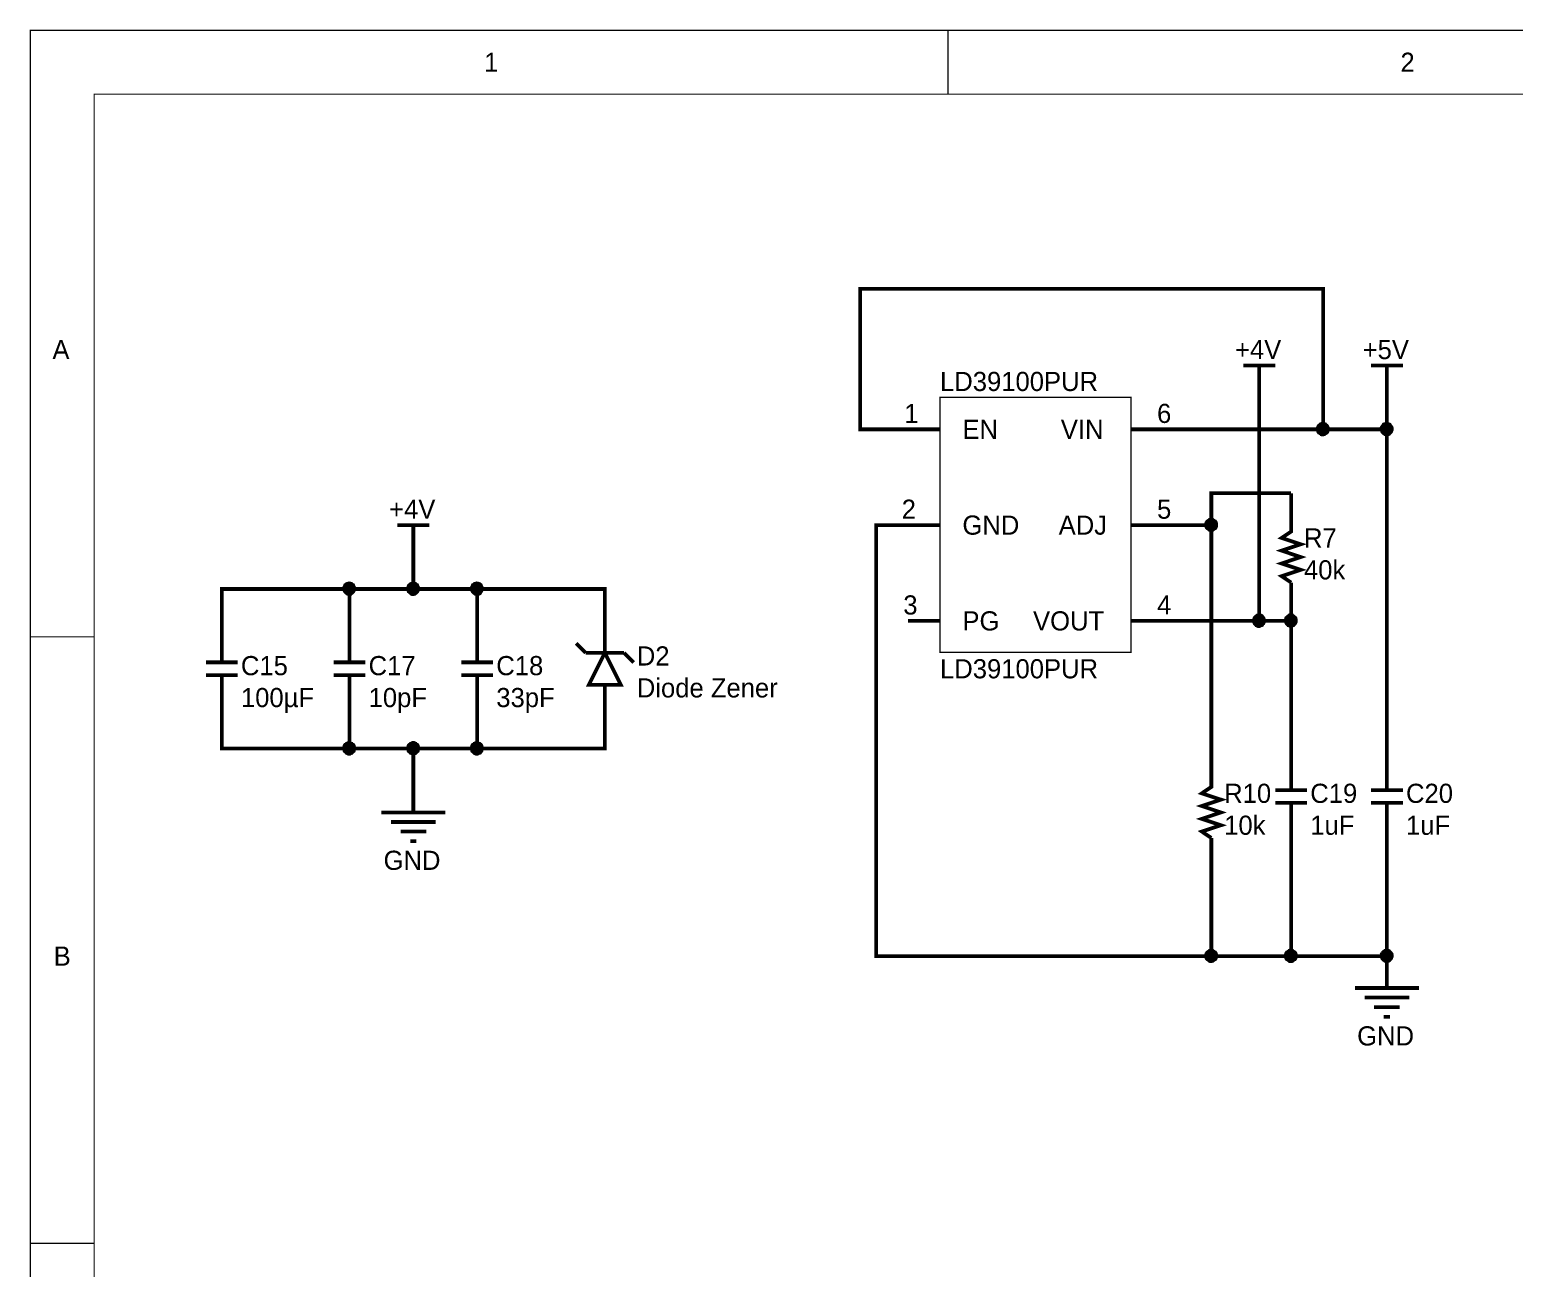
# Model space of a CAD drawing. Extents: x 0 to 292, y 0 to 193.
# Drawn here: x 0 to 118.1, y 94.5 to 193.1 of the extents above; entities that cross this region are included whole.
import ezdxf

# ---------------------------------------------------------------- set-up
doc = ezdxf.new("R2010")
doc.units = 0
doc.layers.add('SHEET', color=255, linetype='CONTINUOUS')

msp = doc.modelspace()

# ---------------------------------------------------------------- linework, layer by layer
at = {"layer": 'SHEET'}
for points, const_width in [([(0, 193.04), (292.06, 193.04), (292.06, 0.04), (0, 0.04), (0, 193.04)], 0.0991), ([(73.02, 187.96), (73.02, 193.04)], 0.0991), ([(5.08, 187.96), (286.98, 187.96), (286.98, 5.12), (5.08, 5.12), (5.08, 187.96)], 0.0991), ([(69.85, 161.29), (66.04, 161.29), (66.04, 172.47), (102.87, 172.47), (102.87, 161.29)], 0.3), ([(96.52, 166.37), (99.06, 166.37)], 0.3), ([(97.79, 163.83), (97.79, 166.37)], 0.3), ([(106.68, 166.37), (109.22, 166.37)], 0.3), ([(107.95, 163.83), (107.95, 166.37)], 0.3), ([(72.39, 163.83), (87.59, 163.83), (87.59, 143.55), (72.39, 143.55), (72.39, 163.83)], 0.0991), ([(97.79, 146.05), (97.79, 163.83)], 0.3), ([(107.95, 161.29), (107.95, 163.83)], 0.3), ([(72.39, 161.29), (69.85, 161.29)], 0.3), ([(87.63, 161.29), (90.17, 161.29)], 0.3), ([(90.17, 161.29), (102.87, 161.29), (107.95, 161.29), (107.95, 135.89)], 0.3), ([(93.98, 153.67), (93.98, 156.21), (100.33, 156.21)], 0.3), ([(100.33, 153.67), (100.33, 156.21)], 0.3), ([(29.21, 153.67), (31.75, 153.67)], 0.3), ([(30.48, 151.13), (30.48, 153.67)], 0.3), ([(69.85, 153.67), (67.31, 153.67), (67.31, 119.38), (93.98, 119.38), (100.33, 119.38), (107.95, 119.38), (107.95, 128.27)], 0.3), ([(72.39, 153.67), (69.85, 153.67)], 0.3), ([(87.63, 153.67), (90.17, 153.67)], 0.3), ([(90.17, 153.67), (93.98, 153.67), (93.98, 135.89)], 0.3), ([(100.33, 153.67), (100.33, 153.16), (99.57, 152.65), (101.09, 152.15), (99.57, 151.64), (101.09, 151.13), (99.57, 150.62), (101.09, 150.11), (99.57, 149.61), (100.33, 149.1)], 0.3), ([(30.48, 148.59), (30.48, 151.13)], 0.3), ([(100.33, 148.59), (100.33, 149.1)], 0.3), ([(15.24, 146.05), (15.24, 148.59), (25.4, 148.59), (30.48, 148.59), (35.56, 148.59), (45.72, 148.59), (45.72, 146.05)], 0.3), ([(25.4, 146.05), (25.4, 148.59)], 0.3), ([(35.56, 148.59), (35.56, 146.05)], 0.3), ([(100.33, 148.59), (100.33, 146.05)], 0.3), ([(15.24, 143.51), (15.24, 146.05)], 0.3), ([(25.4, 143.51), (25.4, 146.05)], 0.3), ([(35.56, 143.51), (35.56, 146.05)], 0.3), ([(45.72, 143.51), (45.72, 146.05)], 0.3), ([(72.39, 146.05), (69.85, 146.05)], 0.3), ([(87.63, 146.05), (90.17, 146.05)], 0.3), ([(90.17, 146.05), (97.79, 146.05), (100.33, 146.05), (100.33, 135.89)], 0.3), ([(5.08, 144.78), (0, 144.78)], 0.0991), ([(44.2, 143.51), (43.43, 144.27)], 0.3), ([(15.24, 143.51), (15.24, 142.75)], 0.3), ([(25.4, 143.51), (25.4, 142.75)], 0.3), ([(35.56, 143.51), (35.56, 142.75)], 0.3), ([(44.2, 143.51), (47.24, 143.51)], 0.3), ([(46.99, 140.97), (45.72, 143.51), (44.45, 140.97), (46.99, 140.97)], 0.3), ([(47.24, 143.51), (48.01, 142.75)], 0.3), ([(13.97, 142.75), (16.51, 142.75)], 0.3), ([(15.24, 141.73), (13.97, 141.73)], 0.3), ([(15.24, 140.97), (15.24, 141.73)], 0.3), ([(15.24, 141.73), (16.51, 141.73)], 0.3), ([(24.13, 142.75), (26.67, 142.75)], 0.3), ([(25.4, 141.73), (24.13, 141.73)], 0.3), ([(25.4, 140.97), (25.4, 141.73)], 0.3), ([(25.4, 141.73), (26.67, 141.73)], 0.3), ([(34.29, 142.75), (36.83, 142.75)], 0.3), ([(35.56, 141.73), (34.29, 141.73)], 0.3), ([(35.56, 140.97), (35.56, 141.73)], 0.3), ([(35.56, 141.73), (36.83, 141.73)], 0.3), ([(15.24, 140.97), (15.24, 138.43)], 0.3), ([(25.4, 140.97), (25.4, 138.43)], 0.3), ([(35.56, 140.97), (35.56, 138.43)], 0.3), ([(45.72, 140.97), (45.72, 138.43)], 0.3), ([(45.72, 138.43), (45.72, 135.89), (35.56, 135.89), (30.48, 135.89), (25.4, 135.89), (15.24, 135.89), (15.24, 138.43)], 0.3), ([(25.4, 138.43), (25.4, 135.89)], 0.3), ([(35.56, 138.43), (35.56, 135.89)], 0.3), ([(30.48, 135.89), (30.48, 133.35)], 0.3), ([(93.98, 133.35), (93.98, 135.89)], 0.3), ([(100.33, 133.35), (100.33, 135.89)], 0.3), ([(107.95, 133.35), (107.95, 135.89)], 0.3), ([(30.48, 133.35), (30.48, 130.81)], 0.3), ([(93.98, 133.35), (93.98, 132.84), (93.22, 132.33), (94.74, 131.83), (93.22, 131.32), (94.74, 130.81), (93.22, 130.3), (94.74, 129.79), (93.22, 129.29), (93.98, 128.78)], 0.3), ([(100.33, 133.35), (100.33, 132.59)], 0.3), ([(107.95, 133.35), (107.95, 132.59)], 0.3), ([(100.33, 132.59), (99.06, 132.59)], 0.3), ([(100.33, 132.59), (101.6, 132.59)], 0.3), ([(106.68, 132.59), (109.22, 132.59)], 0.3), ([(101.6, 131.57), (99.06, 131.57)], 0.3), ([(100.33, 130.81), (100.33, 131.57)], 0.3), ([(107.95, 131.57), (106.68, 131.57)], 0.3), ([(107.95, 130.81), (107.95, 131.57)], 0.3), ([(107.95, 131.57), (109.22, 131.57)], 0.3), ([(27.94, 130.81), (33.02, 130.81)], 0.3), ([(28.7, 130.05), (32.26, 130.05)], 0.3), ([(100.33, 130.81), (100.33, 128.27)], 0.3), ([(107.95, 130.81), (107.95, 128.27)], 0.3), ([(29.46, 129.29), (31.5, 129.29)], 0.3), ([(93.98, 128.27), (93.98, 128.78)], 0.3), ([(30.23, 128.52), (30.73, 128.52)], 0.3), ([(93.98, 128.27), (93.98, 125.73)], 0.3), ([(100.33, 128.27), (100.33, 119.38)], 0.3), ([(93.98, 125.73), (93.98, 119.38)], 0.3), ([(107.95, 119.38), (107.95, 116.84)], 0.3), ([(105.41, 116.84), (110.49, 116.84)], 0.3), ([(106.17, 116.08), (109.73, 116.08)], 0.3), ([(106.93, 115.32), (108.97, 115.32)], 0.3), ([(107.7, 114.55), (108.2, 114.55)], 0.3), ([(5.08, 96.52), (0, 96.52)], 0.0991)]:
    msp.add_lwpolyline(points, dxfattribs=dict(at, const_width=const_width))
at = {"layer": 'SHEET', "const_width": 0.508}
for points in [[(102.62, 161.29, 1), (103.12, 161.29, 1)], [(107.7, 161.29, 1), (108.2, 161.29, 1)], [(93.73, 153.67, 1), (94.23, 153.67, 1)], [(25.15, 148.59, 1), (25.65, 148.59, 1)], [(30.23, 148.59, 1), (30.73, 148.59, 1)], [(35.31, 148.59, 1), (35.81, 148.59, 1)], [(97.54, 146.05, 1), (98.04, 146.05, 1)], [(100.08, 146.05, 1), (100.58, 146.05, 1)], [(25.15, 135.89, 1), (25.65, 135.89, 1)], [(30.23, 135.89, 1), (30.73, 135.89, 1)], [(35.31, 135.89, 1), (35.81, 135.89, 1)], [(93.73, 119.38, 1), (94.23, 119.38, 1)], [(100.08, 119.38, 1), (100.58, 119.38, 1)], [(107.7, 119.38, 1), (108.2, 119.38, 1)]]:
    msp.add_lwpolyline(points, format="xyb", close=True, dxfattribs=at)
at = {"layer": 'SHEET'}
for points in [[(103.34, 161.31), (103.33, 161.41), (103.3, 161.5), (103.25, 161.58), (103.19, 161.65), (103.12, 161.72), (103.04, 161.76), (102.94, 161.79), (102.85, 161.8), (102.75, 161.79), (102.66, 161.76), (102.58, 161.72), (102.5, 161.65), (102.44, 161.58), (102.4, 161.5), (102.37, 161.41), (102.36, 161.31), (102.37, 161.22), (102.4, 161.13), (102.44, 161.04), (102.5, 160.97), (102.58, 160.91), (102.66, 160.86), (102.75, 160.83), (102.85, 160.83), (102.94, 160.83), (103.04, 160.86), (103.12, 160.91), (103.19, 160.97), (103.25, 161.04), (103.3, 161.13), (103.33, 161.22)], [(103.34, 161.31), (103.33, 161.41), (103.3, 161.5), (103.25, 161.58), (103.19, 161.65), (103.12, 161.72), (103.04, 161.76), (102.94, 161.79), (102.85, 161.8), (102.75, 161.79), (102.66, 161.76), (102.58, 161.72), (102.5, 161.65), (102.44, 161.58), (102.4, 161.5), (102.37, 161.41), (102.36, 161.31), (102.37, 161.22), (102.4, 161.13), (102.44, 161.04), (102.5, 160.97), (102.58, 160.91), (102.66, 160.86), (102.75, 160.83), (102.85, 160.83), (102.94, 160.83), (103.04, 160.86), (103.12, 160.91), (103.19, 160.97), (103.25, 161.04), (103.3, 161.13), (103.33, 161.22)], [(103.34, 161.31), (103.33, 161.41), (103.3, 161.5), (103.25, 161.58), (103.19, 161.65), (103.12, 161.72), (103.04, 161.76), (102.94, 161.79), (102.85, 161.8), (102.75, 161.79), (102.66, 161.76), (102.58, 161.72), (102.5, 161.65), (102.44, 161.58), (102.4, 161.5), (102.37, 161.41), (102.36, 161.31), (102.37, 161.22), (102.4, 161.13), (102.44, 161.04), (102.5, 160.97), (102.58, 160.91), (102.66, 160.86), (102.75, 160.83), (102.85, 160.83), (102.94, 160.83), (103.04, 160.86), (103.12, 160.91), (103.19, 160.97), (103.25, 161.04), (103.3, 161.13), (103.33, 161.22)], [(103.34, 161.31), (103.33, 161.41), (103.3, 161.5), (103.25, 161.58), (103.19, 161.65), (103.12, 161.72), (103.04, 161.76), (102.94, 161.79), (102.85, 161.8), (102.75, 161.79), (102.66, 161.76), (102.58, 161.72), (102.5, 161.65), (102.44, 161.58), (102.4, 161.5), (102.37, 161.41), (102.36, 161.31), (102.37, 161.22), (102.4, 161.13), (102.44, 161.04), (102.5, 160.97), (102.58, 160.91), (102.66, 160.86), (102.75, 160.83), (102.85, 160.83), (102.94, 160.83), (103.04, 160.86), (103.12, 160.91), (103.19, 160.97), (103.25, 161.04), (103.3, 161.13), (103.33, 161.22)], [(107.93, 161.8), (107.83, 161.79), (107.74, 161.76), (107.66, 161.72), (107.59, 161.65), (107.53, 161.58), (107.48, 161.5), (107.45, 161.41), (107.44, 161.31), (107.45, 161.22), (107.48, 161.13), (107.53, 161.04), (107.59, 160.97), (107.66, 160.91), (107.74, 160.86), (107.83, 160.83), (107.93, 160.83), (108.02, 160.83), (108.11, 160.86), (108.2, 160.91), (108.27, 160.97), (108.33, 161.04), (108.38, 161.13), (108.41, 161.22), (108.41, 161.31), (108.41, 161.41), (108.38, 161.5), (108.33, 161.58), (108.27, 161.65), (108.2, 161.72), (108.11, 161.76), (108.02, 161.79)], [(107.93, 161.8), (107.83, 161.79), (107.74, 161.76), (107.66, 161.72), (107.59, 161.65), (107.53, 161.58), (107.48, 161.5), (107.45, 161.41), (107.44, 161.31), (107.45, 161.22), (107.48, 161.13), (107.53, 161.04), (107.59, 160.97), (107.66, 160.91), (107.74, 160.86), (107.83, 160.83), (107.93, 160.83), (108.02, 160.83), (108.11, 160.86), (108.2, 160.91), (108.27, 160.97), (108.33, 161.04), (108.38, 161.13), (108.41, 161.22), (108.41, 161.31), (108.41, 161.41), (108.38, 161.5), (108.33, 161.58), (108.27, 161.65), (108.2, 161.72), (108.11, 161.76), (108.02, 161.79)], [(107.93, 161.8), (107.83, 161.79), (107.74, 161.76), (107.66, 161.72), (107.59, 161.65), (107.53, 161.58), (107.48, 161.5), (107.45, 161.41), (107.44, 161.31), (107.45, 161.22), (107.48, 161.13), (107.53, 161.04), (107.59, 160.97), (107.66, 160.91), (107.74, 160.86), (107.83, 160.83), (107.93, 160.83), (108.02, 160.83), (108.11, 160.86), (108.2, 160.91), (108.27, 160.97), (108.33, 161.04), (108.38, 161.13), (108.41, 161.22), (108.41, 161.31), (108.41, 161.41), (108.38, 161.5), (108.33, 161.58), (108.27, 161.65), (108.2, 161.72), (108.11, 161.76), (108.02, 161.79)], [(107.93, 161.8), (107.83, 161.79), (107.74, 161.76), (107.66, 161.72), (107.59, 161.65), (107.53, 161.58), (107.48, 161.5), (107.45, 161.41), (107.44, 161.31), (107.45, 161.22), (107.48, 161.13), (107.53, 161.04), (107.59, 160.97), (107.66, 160.91), (107.74, 160.86), (107.83, 160.83), (107.93, 160.83), (108.02, 160.83), (108.11, 160.86), (108.2, 160.91), (108.27, 160.97), (108.33, 161.04), (108.38, 161.13), (108.41, 161.22), (108.41, 161.31), (108.41, 161.41), (108.38, 161.5), (108.33, 161.58), (108.27, 161.65), (108.2, 161.72), (108.11, 161.76), (108.02, 161.79)], [(93.96, 154.18), (93.86, 154.17), (93.77, 154.14), (93.69, 154.1), (93.61, 154.04), (93.55, 153.96), (93.51, 153.88), (93.48, 153.79), (93.47, 153.69), (93.48, 153.6), (93.51, 153.5), (93.55, 153.42), (93.61, 153.35), (93.69, 153.29), (93.77, 153.24), (93.86, 153.21), (93.96, 153.2), (94.05, 153.21), (94.14, 153.24), (94.23, 153.29), (94.3, 153.35), (94.36, 153.42), (94.41, 153.5), (94.44, 153.6), (94.45, 153.69), (94.44, 153.79), (94.41, 153.88), (94.36, 153.96), (94.3, 154.04), (94.23, 154.1), (94.14, 154.14), (94.05, 154.17)], [(93.96, 154.18), (93.86, 154.17), (93.77, 154.14), (93.69, 154.1), (93.61, 154.04), (93.55, 153.96), (93.51, 153.88), (93.48, 153.79), (93.47, 153.69), (93.48, 153.6), (93.51, 153.5), (93.55, 153.42), (93.61, 153.35), (93.69, 153.29), (93.77, 153.24), (93.86, 153.21), (93.96, 153.2), (94.05, 153.21), (94.14, 153.24), (94.23, 153.29), (94.3, 153.35), (94.36, 153.42), (94.41, 153.5), (94.44, 153.6), (94.45, 153.69), (94.44, 153.79), (94.41, 153.88), (94.36, 153.96), (94.3, 154.04), (94.23, 154.1), (94.14, 154.14), (94.05, 154.17)], [(93.96, 154.18), (93.86, 154.17), (93.77, 154.14), (93.69, 154.1), (93.61, 154.04), (93.55, 153.96), (93.51, 153.88), (93.48, 153.79), (93.47, 153.69), (93.48, 153.6), (93.51, 153.5), (93.55, 153.42), (93.61, 153.35), (93.69, 153.29), (93.77, 153.24), (93.86, 153.21), (93.96, 153.2), (94.05, 153.21), (94.14, 153.24), (94.23, 153.29), (94.3, 153.35), (94.36, 153.42), (94.41, 153.5), (94.44, 153.6), (94.45, 153.69), (94.44, 153.79), (94.41, 153.88), (94.36, 153.96), (94.3, 154.04), (94.23, 154.1), (94.14, 154.14), (94.05, 154.17)], [(93.96, 154.18), (93.86, 154.17), (93.77, 154.14), (93.69, 154.1), (93.61, 154.04), (93.55, 153.96), (93.51, 153.88), (93.48, 153.79), (93.47, 153.69), (93.48, 153.6), (93.51, 153.5), (93.55, 153.42), (93.61, 153.35), (93.69, 153.29), (93.77, 153.24), (93.86, 153.21), (93.96, 153.2), (94.05, 153.21), (94.14, 153.24), (94.23, 153.29), (94.3, 153.35), (94.36, 153.42), (94.41, 153.5), (94.44, 153.6), (94.45, 153.69), (94.44, 153.79), (94.41, 153.88), (94.36, 153.96), (94.3, 154.04), (94.23, 154.1), (94.14, 154.14), (94.05, 154.17)], [(25.38, 149.1), (25.28, 149.09), (25.19, 149.06), (25.11, 149.02), (25.03, 148.96), (24.97, 148.88), (24.93, 148.8), (24.9, 148.71), (24.89, 148.61), (24.9, 148.52), (24.93, 148.43), (24.97, 148.34), (25.03, 148.27), (25.11, 148.21), (25.19, 148.16), (25.28, 148.13), (25.38, 148.12), (25.47, 148.13), (25.57, 148.16), (25.65, 148.21), (25.72, 148.27), (25.78, 148.34), (25.83, 148.43), (25.86, 148.52), (25.87, 148.61), (25.86, 148.71), (25.83, 148.8), (25.78, 148.88), (25.72, 148.96), (25.65, 149.02), (25.57, 149.06), (25.47, 149.09)], [(25.38, 149.1), (25.28, 149.09), (25.19, 149.06), (25.11, 149.02), (25.03, 148.96), (24.97, 148.88), (24.93, 148.8), (24.9, 148.71), (24.89, 148.61), (24.9, 148.52), (24.93, 148.43), (24.97, 148.34), (25.03, 148.27), (25.11, 148.21), (25.19, 148.16), (25.28, 148.13), (25.38, 148.12), (25.47, 148.13), (25.57, 148.16), (25.65, 148.21), (25.72, 148.27), (25.78, 148.34), (25.83, 148.43), (25.86, 148.52), (25.87, 148.61), (25.86, 148.71), (25.83, 148.8), (25.78, 148.88), (25.72, 148.96), (25.65, 149.02), (25.57, 149.06), (25.47, 149.09)], [(25.38, 149.1), (25.28, 149.09), (25.19, 149.06), (25.11, 149.02), (25.03, 148.96), (24.97, 148.88), (24.93, 148.8), (24.9, 148.71), (24.89, 148.61), (24.9, 148.52), (24.93, 148.43), (24.97, 148.34), (25.03, 148.27), (25.11, 148.21), (25.19, 148.16), (25.28, 148.13), (25.38, 148.12), (25.47, 148.13), (25.57, 148.16), (25.65, 148.21), (25.72, 148.27), (25.78, 148.34), (25.83, 148.43), (25.86, 148.52), (25.87, 148.61), (25.86, 148.71), (25.83, 148.8), (25.78, 148.88), (25.72, 148.96), (25.65, 149.02), (25.57, 149.06), (25.47, 149.09)], [(25.38, 149.1), (25.28, 149.09), (25.19, 149.06), (25.11, 149.02), (25.03, 148.96), (24.97, 148.88), (24.93, 148.8), (24.9, 148.71), (24.89, 148.61), (24.9, 148.52), (24.93, 148.43), (24.97, 148.34), (25.03, 148.27), (25.11, 148.21), (25.19, 148.16), (25.28, 148.13), (25.38, 148.12), (25.47, 148.13), (25.57, 148.16), (25.65, 148.21), (25.72, 148.27), (25.78, 148.34), (25.83, 148.43), (25.86, 148.52), (25.87, 148.61), (25.86, 148.71), (25.83, 148.8), (25.78, 148.88), (25.72, 148.96), (25.65, 149.02), (25.57, 149.06), (25.47, 149.09)], [(30.46, 149.1), (30.36, 149.09), (30.27, 149.06), (30.19, 149.02), (30.12, 148.96), (30.05, 148.88), (30.01, 148.8), (29.98, 148.71), (29.97, 148.61), (29.98, 148.52), (30.01, 148.43), (30.05, 148.34), (30.12, 148.27), (30.19, 148.21), (30.27, 148.16), (30.36, 148.13), (30.46, 148.12), (30.55, 148.13), (30.65, 148.16), (30.73, 148.21), (30.8, 148.27), (30.86, 148.34), (30.91, 148.43), (30.94, 148.52), (30.95, 148.61), (30.94, 148.71), (30.91, 148.8), (30.86, 148.88), (30.8, 148.96), (30.73, 149.02), (30.65, 149.06), (30.55, 149.09)], [(30.46, 149.1), (30.36, 149.09), (30.27, 149.06), (30.19, 149.02), (30.12, 148.96), (30.05, 148.88), (30.01, 148.8), (29.98, 148.71), (29.97, 148.61), (29.98, 148.52), (30.01, 148.43), (30.05, 148.34), (30.12, 148.27), (30.19, 148.21), (30.27, 148.16), (30.36, 148.13), (30.46, 148.12), (30.55, 148.13), (30.65, 148.16), (30.73, 148.21), (30.8, 148.27), (30.86, 148.34), (30.91, 148.43), (30.94, 148.52), (30.95, 148.61), (30.94, 148.71), (30.91, 148.8), (30.86, 148.88), (30.8, 148.96), (30.73, 149.02), (30.65, 149.06), (30.55, 149.09)], [(30.46, 149.1), (30.36, 149.09), (30.27, 149.06), (30.19, 149.02), (30.12, 148.96), (30.05, 148.88), (30.01, 148.8), (29.98, 148.71), (29.97, 148.61), (29.98, 148.52), (30.01, 148.43), (30.05, 148.34), (30.12, 148.27), (30.19, 148.21), (30.27, 148.16), (30.36, 148.13), (30.46, 148.12), (30.55, 148.13), (30.65, 148.16), (30.73, 148.21), (30.8, 148.27), (30.86, 148.34), (30.91, 148.43), (30.94, 148.52), (30.95, 148.61), (30.94, 148.71), (30.91, 148.8), (30.86, 148.88), (30.8, 148.96), (30.73, 149.02), (30.65, 149.06), (30.55, 149.09)], [(30.46, 149.1), (30.36, 149.09), (30.27, 149.06), (30.19, 149.02), (30.12, 148.96), (30.05, 148.88), (30.01, 148.8), (29.98, 148.71), (29.97, 148.61), (29.98, 148.52), (30.01, 148.43), (30.05, 148.34), (30.12, 148.27), (30.19, 148.21), (30.27, 148.16), (30.36, 148.13), (30.46, 148.12), (30.55, 148.13), (30.65, 148.16), (30.73, 148.21), (30.8, 148.27), (30.86, 148.34), (30.91, 148.43), (30.94, 148.52), (30.95, 148.61), (30.94, 148.71), (30.91, 148.8), (30.86, 148.88), (30.8, 148.96), (30.73, 149.02), (30.65, 149.06), (30.55, 149.09)], [(35.54, 149.1), (35.44, 149.09), (35.35, 149.06), (35.27, 149.02), (35.19, 148.96), (35.13, 148.88), (35.09, 148.8), (35.06, 148.71), (35.05, 148.61), (35.06, 148.52), (35.09, 148.43), (35.13, 148.34), (35.19, 148.27), (35.27, 148.21), (35.35, 148.16), (35.44, 148.13), (35.54, 148.12), (35.63, 148.13), (35.72, 148.16), (35.81, 148.21), (35.88, 148.27), (35.94, 148.34), (35.99, 148.43), (36.02, 148.52), (36.03, 148.61), (36.02, 148.71), (35.99, 148.8), (35.94, 148.88), (35.88, 148.96), (35.81, 149.02), (35.72, 149.06), (35.63, 149.09)], [(35.54, 149.1), (35.44, 149.09), (35.35, 149.06), (35.27, 149.02), (35.19, 148.96), (35.13, 148.88), (35.09, 148.8), (35.06, 148.71), (35.05, 148.61), (35.06, 148.52), (35.09, 148.43), (35.13, 148.34), (35.19, 148.27), (35.27, 148.21), (35.35, 148.16), (35.44, 148.13), (35.54, 148.12), (35.63, 148.13), (35.72, 148.16), (35.81, 148.21), (35.88, 148.27), (35.94, 148.34), (35.99, 148.43), (36.02, 148.52), (36.03, 148.61), (36.02, 148.71), (35.99, 148.8), (35.94, 148.88), (35.88, 148.96), (35.81, 149.02), (35.72, 149.06), (35.63, 149.09)], [(35.54, 149.1), (35.44, 149.09), (35.35, 149.06), (35.27, 149.02), (35.19, 148.96), (35.13, 148.88), (35.09, 148.8), (35.06, 148.71), (35.05, 148.61), (35.06, 148.52), (35.09, 148.43), (35.13, 148.34), (35.19, 148.27), (35.27, 148.21), (35.35, 148.16), (35.44, 148.13), (35.54, 148.12), (35.63, 148.13), (35.72, 148.16), (35.81, 148.21), (35.88, 148.27), (35.94, 148.34), (35.99, 148.43), (36.02, 148.52), (36.03, 148.61), (36.02, 148.71), (35.99, 148.8), (35.94, 148.88), (35.88, 148.96), (35.81, 149.02), (35.72, 149.06), (35.63, 149.09)], [(35.54, 149.1), (35.44, 149.09), (35.35, 149.06), (35.27, 149.02), (35.19, 148.96), (35.13, 148.88), (35.09, 148.8), (35.06, 148.71), (35.05, 148.61), (35.06, 148.52), (35.09, 148.43), (35.13, 148.34), (35.19, 148.27), (35.27, 148.21), (35.35, 148.16), (35.44, 148.13), (35.54, 148.12), (35.63, 148.13), (35.72, 148.16), (35.81, 148.21), (35.88, 148.27), (35.94, 148.34), (35.99, 148.43), (36.02, 148.52), (36.03, 148.61), (36.02, 148.71), (35.99, 148.8), (35.94, 148.88), (35.88, 148.96), (35.81, 149.02), (35.72, 149.06), (35.63, 149.09)], [(98.26, 146.07), (98.25, 146.17), (98.22, 146.26), (98.17, 146.34), (98.11, 146.41), (98.04, 146.48), (97.95, 146.52), (97.86, 146.55), (97.77, 146.56), (97.67, 146.55), (97.58, 146.52), (97.5, 146.48), (97.42, 146.41), (97.36, 146.34), (97.32, 146.26), (97.29, 146.17), (97.28, 146.07), (97.29, 145.98), (97.32, 145.89), (97.36, 145.8), (97.42, 145.73), (97.5, 145.67), (97.58, 145.62), (97.67, 145.59), (97.77, 145.59), (97.86, 145.59), (97.95, 145.62), (98.04, 145.67), (98.11, 145.73), (98.17, 145.8), (98.22, 145.89), (98.25, 145.98)], [(98.26, 146.07), (98.25, 146.17), (98.22, 146.26), (98.17, 146.34), (98.11, 146.41), (98.04, 146.48), (97.95, 146.52), (97.86, 146.55), (97.77, 146.56), (97.67, 146.55), (97.58, 146.52), (97.5, 146.48), (97.42, 146.41), (97.36, 146.34), (97.32, 146.26), (97.29, 146.17), (97.28, 146.07), (97.29, 145.98), (97.32, 145.89), (97.36, 145.8), (97.42, 145.73), (97.5, 145.67), (97.58, 145.62), (97.67, 145.59), (97.77, 145.59), (97.86, 145.59), (97.95, 145.62), (98.04, 145.67), (98.11, 145.73), (98.17, 145.8), (98.22, 145.89), (98.25, 145.98)], [(98.26, 146.07), (98.25, 146.17), (98.22, 146.26), (98.17, 146.34), (98.11, 146.41), (98.04, 146.48), (97.95, 146.52), (97.86, 146.55), (97.77, 146.56), (97.67, 146.55), (97.58, 146.52), (97.5, 146.48), (97.42, 146.41), (97.36, 146.34), (97.32, 146.26), (97.29, 146.17), (97.28, 146.07), (97.29, 145.98), (97.32, 145.89), (97.36, 145.8), (97.42, 145.73), (97.5, 145.67), (97.58, 145.62), (97.67, 145.59), (97.77, 145.59), (97.86, 145.59), (97.95, 145.62), (98.04, 145.67), (98.11, 145.73), (98.17, 145.8), (98.22, 145.89), (98.25, 145.98)], [(98.26, 146.07), (98.25, 146.17), (98.22, 146.26), (98.17, 146.34), (98.11, 146.41), (98.04, 146.48), (97.95, 146.52), (97.86, 146.55), (97.77, 146.56), (97.67, 146.55), (97.58, 146.52), (97.5, 146.48), (97.42, 146.41), (97.36, 146.34), (97.32, 146.26), (97.29, 146.17), (97.28, 146.07), (97.29, 145.98), (97.32, 145.89), (97.36, 145.8), (97.42, 145.73), (97.5, 145.67), (97.58, 145.62), (97.67, 145.59), (97.77, 145.59), (97.86, 145.59), (97.95, 145.62), (98.04, 145.67), (98.11, 145.73), (98.17, 145.8), (98.22, 145.89), (98.25, 145.98)], [(100.31, 146.56), (100.21, 146.55), (100.12, 146.52), (100.04, 146.48), (99.97, 146.41), (99.9, 146.34), (99.86, 146.26), (99.83, 146.17), (99.82, 146.07), (99.83, 145.98), (99.86, 145.89), (99.9, 145.8), (99.97, 145.73), (100.04, 145.67), (100.12, 145.62), (100.21, 145.59), (100.31, 145.59), (100.4, 145.59), (100.49, 145.62), (100.58, 145.67), (100.65, 145.73), (100.71, 145.8), (100.76, 145.89), (100.79, 145.98), (100.79, 146.07), (100.79, 146.17), (100.76, 146.26), (100.71, 146.34), (100.65, 146.41), (100.58, 146.48), (100.49, 146.52), (100.4, 146.55)], [(100.31, 146.56), (100.21, 146.55), (100.12, 146.52), (100.04, 146.48), (99.97, 146.41), (99.9, 146.34), (99.86, 146.26), (99.83, 146.17), (99.82, 146.07), (99.83, 145.98), (99.86, 145.89), (99.9, 145.8), (99.97, 145.73), (100.04, 145.67), (100.12, 145.62), (100.21, 145.59), (100.31, 145.59), (100.4, 145.59), (100.49, 145.62), (100.58, 145.67), (100.65, 145.73), (100.71, 145.8), (100.76, 145.89), (100.79, 145.98), (100.79, 146.07), (100.79, 146.17), (100.76, 146.26), (100.71, 146.34), (100.65, 146.41), (100.58, 146.48), (100.49, 146.52), (100.4, 146.55)], [(100.31, 146.56), (100.21, 146.55), (100.12, 146.52), (100.04, 146.48), (99.97, 146.41), (99.9, 146.34), (99.86, 146.26), (99.83, 146.17), (99.82, 146.07), (99.83, 145.98), (99.86, 145.89), (99.9, 145.8), (99.97, 145.73), (100.04, 145.67), (100.12, 145.62), (100.21, 145.59), (100.31, 145.59), (100.4, 145.59), (100.49, 145.62), (100.58, 145.67), (100.65, 145.73), (100.71, 145.8), (100.76, 145.89), (100.79, 145.98), (100.79, 146.07), (100.79, 146.17), (100.76, 146.26), (100.71, 146.34), (100.65, 146.41), (100.58, 146.48), (100.49, 146.52), (100.4, 146.55)], [(100.31, 146.56), (100.21, 146.55), (100.12, 146.52), (100.04, 146.48), (99.97, 146.41), (99.9, 146.34), (99.86, 146.26), (99.83, 146.17), (99.82, 146.07), (99.83, 145.98), (99.86, 145.89), (99.9, 145.8), (99.97, 145.73), (100.04, 145.67), (100.12, 145.62), (100.21, 145.59), (100.31, 145.59), (100.4, 145.59), (100.49, 145.62), (100.58, 145.67), (100.65, 145.73), (100.71, 145.8), (100.76, 145.89), (100.79, 145.98), (100.79, 146.07), (100.79, 146.17), (100.76, 146.26), (100.71, 146.34), (100.65, 146.41), (100.58, 146.48), (100.49, 146.52), (100.4, 146.55)], [(100.31, 146.56), (100.21, 146.55), (100.12, 146.52), (100.04, 146.48), (99.97, 146.41), (99.9, 146.34), (99.86, 146.26), (99.83, 146.17), (99.82, 146.07), (99.83, 145.98), (99.86, 145.89), (99.9, 145.8), (99.97, 145.73), (100.04, 145.67), (100.12, 145.62), (100.21, 145.59), (100.31, 145.59), (100.4, 145.59), (100.49, 145.62), (100.58, 145.67), (100.65, 145.73), (100.71, 145.8), (100.76, 145.89), (100.79, 145.98), (100.79, 146.07), (100.79, 146.17), (100.76, 146.26), (100.71, 146.34), (100.65, 146.41), (100.58, 146.48), (100.49, 146.52), (100.4, 146.55)], [(25.38, 136.4), (25.28, 136.39), (25.19, 136.36), (25.11, 136.32), (25.03, 136.26), (24.97, 136.18), (24.93, 136.1), (24.9, 136.01), (24.89, 135.91), (24.9, 135.82), (24.93, 135.72), (24.97, 135.64), (25.03, 135.57), (25.11, 135.51), (25.19, 135.46), (25.28, 135.43), (25.38, 135.42), (25.47, 135.43), (25.57, 135.46), (25.65, 135.51), (25.72, 135.57), (25.78, 135.64), (25.83, 135.72), (25.86, 135.82), (25.87, 135.91), (25.86, 136.01), (25.83, 136.1), (25.78, 136.18), (25.72, 136.26), (25.65, 136.32), (25.57, 136.36), (25.47, 136.39)], [(25.38, 136.4), (25.28, 136.39), (25.19, 136.36), (25.11, 136.32), (25.03, 136.26), (24.97, 136.18), (24.93, 136.1), (24.9, 136.01), (24.89, 135.91), (24.9, 135.82), (24.93, 135.72), (24.97, 135.64), (25.03, 135.57), (25.11, 135.51), (25.19, 135.46), (25.28, 135.43), (25.38, 135.42), (25.47, 135.43), (25.57, 135.46), (25.65, 135.51), (25.72, 135.57), (25.78, 135.64), (25.83, 135.72), (25.86, 135.82), (25.87, 135.91), (25.86, 136.01), (25.83, 136.1), (25.78, 136.18), (25.72, 136.26), (25.65, 136.32), (25.57, 136.36), (25.47, 136.39)], [(25.38, 136.4), (25.28, 136.39), (25.19, 136.36), (25.11, 136.32), (25.03, 136.26), (24.97, 136.18), (24.93, 136.1), (24.9, 136.01), (24.89, 135.91), (24.9, 135.82), (24.93, 135.72), (24.97, 135.64), (25.03, 135.57), (25.11, 135.51), (25.19, 135.46), (25.28, 135.43), (25.38, 135.42), (25.47, 135.43), (25.57, 135.46), (25.65, 135.51), (25.72, 135.57), (25.78, 135.64), (25.83, 135.72), (25.86, 135.82), (25.87, 135.91), (25.86, 136.01), (25.83, 136.1), (25.78, 136.18), (25.72, 136.26), (25.65, 136.32), (25.57, 136.36), (25.47, 136.39)], [(25.38, 136.4), (25.28, 136.39), (25.19, 136.36), (25.11, 136.32), (25.03, 136.26), (24.97, 136.18), (24.93, 136.1), (24.9, 136.01), (24.89, 135.91), (24.9, 135.82), (24.93, 135.72), (24.97, 135.64), (25.03, 135.57), (25.11, 135.51), (25.19, 135.46), (25.28, 135.43), (25.38, 135.42), (25.47, 135.43), (25.57, 135.46), (25.65, 135.51), (25.72, 135.57), (25.78, 135.64), (25.83, 135.72), (25.86, 135.82), (25.87, 135.91), (25.86, 136.01), (25.83, 136.1), (25.78, 136.18), (25.72, 136.26), (25.65, 136.32), (25.57, 136.36), (25.47, 136.39)], [(30.46, 136.4), (30.36, 136.39), (30.27, 136.36), (30.19, 136.32), (30.12, 136.26), (30.05, 136.18), (30.01, 136.1), (29.98, 136.01), (29.97, 135.91), (29.98, 135.82), (30.01, 135.72), (30.05, 135.64), (30.12, 135.57), (30.19, 135.51), (30.27, 135.46), (30.36, 135.43), (30.46, 135.42), (30.55, 135.43), (30.65, 135.46), (30.73, 135.51), (30.8, 135.57), (30.86, 135.64), (30.91, 135.72), (30.94, 135.82), (30.95, 135.91), (30.94, 136.01), (30.91, 136.1), (30.86, 136.18), (30.8, 136.26), (30.73, 136.32), (30.65, 136.36), (30.55, 136.39)], [(30.46, 136.4), (30.36, 136.39), (30.27, 136.36), (30.19, 136.32), (30.12, 136.26), (30.05, 136.18), (30.01, 136.1), (29.98, 136.01), (29.97, 135.91), (29.98, 135.82), (30.01, 135.72), (30.05, 135.64), (30.12, 135.57), (30.19, 135.51), (30.27, 135.46), (30.36, 135.43), (30.46, 135.42), (30.55, 135.43), (30.65, 135.46), (30.73, 135.51), (30.8, 135.57), (30.86, 135.64), (30.91, 135.72), (30.94, 135.82), (30.95, 135.91), (30.94, 136.01), (30.91, 136.1), (30.86, 136.18), (30.8, 136.26), (30.73, 136.32), (30.65, 136.36), (30.55, 136.39)], [(30.46, 136.4), (30.36, 136.39), (30.27, 136.36), (30.19, 136.32), (30.12, 136.26), (30.05, 136.18), (30.01, 136.1), (29.98, 136.01), (29.97, 135.91), (29.98, 135.82), (30.01, 135.72), (30.05, 135.64), (30.12, 135.57), (30.19, 135.51), (30.27, 135.46), (30.36, 135.43), (30.46, 135.42), (30.55, 135.43), (30.65, 135.46), (30.73, 135.51), (30.8, 135.57), (30.86, 135.64), (30.91, 135.72), (30.94, 135.82), (30.95, 135.91), (30.94, 136.01), (30.91, 136.1), (30.86, 136.18), (30.8, 136.26), (30.73, 136.32), (30.65, 136.36), (30.55, 136.39)], [(30.46, 136.4), (30.36, 136.39), (30.27, 136.36), (30.19, 136.32), (30.12, 136.26), (30.05, 136.18), (30.01, 136.1), (29.98, 136.01), (29.97, 135.91), (29.98, 135.82), (30.01, 135.72), (30.05, 135.64), (30.12, 135.57), (30.19, 135.51), (30.27, 135.46), (30.36, 135.43), (30.46, 135.42), (30.55, 135.43), (30.65, 135.46), (30.73, 135.51), (30.8, 135.57), (30.86, 135.64), (30.91, 135.72), (30.94, 135.82), (30.95, 135.91), (30.94, 136.01), (30.91, 136.1), (30.86, 136.18), (30.8, 136.26), (30.73, 136.32), (30.65, 136.36), (30.55, 136.39)], [(35.54, 136.4), (35.44, 136.39), (35.35, 136.36), (35.27, 136.32), (35.19, 136.26), (35.13, 136.18), (35.09, 136.1), (35.06, 136.01), (35.05, 135.91), (35.06, 135.82), (35.09, 135.72), (35.13, 135.64), (35.19, 135.57), (35.27, 135.51), (35.35, 135.46), (35.44, 135.43), (35.54, 135.42), (35.63, 135.43), (35.72, 135.46), (35.81, 135.51), (35.88, 135.57), (35.94, 135.64), (35.99, 135.72), (36.02, 135.82), (36.03, 135.91), (36.02, 136.01), (35.99, 136.1), (35.94, 136.18), (35.88, 136.26), (35.81, 136.32), (35.72, 136.36), (35.63, 136.39)], [(35.54, 136.4), (35.44, 136.39), (35.35, 136.36), (35.27, 136.32), (35.19, 136.26), (35.13, 136.18), (35.09, 136.1), (35.06, 136.01), (35.05, 135.91), (35.06, 135.82), (35.09, 135.72), (35.13, 135.64), (35.19, 135.57), (35.27, 135.51), (35.35, 135.46), (35.44, 135.43), (35.54, 135.42), (35.63, 135.43), (35.72, 135.46), (35.81, 135.51), (35.88, 135.57), (35.94, 135.64), (35.99, 135.72), (36.02, 135.82), (36.03, 135.91), (36.02, 136.01), (35.99, 136.1), (35.94, 136.18), (35.88, 136.26), (35.81, 136.32), (35.72, 136.36), (35.63, 136.39)], [(35.54, 136.4), (35.44, 136.39), (35.35, 136.36), (35.27, 136.32), (35.19, 136.26), (35.13, 136.18), (35.09, 136.1), (35.06, 136.01), (35.05, 135.91), (35.06, 135.82), (35.09, 135.72), (35.13, 135.64), (35.19, 135.57), (35.27, 135.51), (35.35, 135.46), (35.44, 135.43), (35.54, 135.42), (35.63, 135.43), (35.72, 135.46), (35.81, 135.51), (35.88, 135.57), (35.94, 135.64), (35.99, 135.72), (36.02, 135.82), (36.03, 135.91), (36.02, 136.01), (35.99, 136.1), (35.94, 136.18), (35.88, 136.26), (35.81, 136.32), (35.72, 136.36), (35.63, 136.39)], [(35.54, 136.4), (35.44, 136.39), (35.35, 136.36), (35.27, 136.32), (35.19, 136.26), (35.13, 136.18), (35.09, 136.1), (35.06, 136.01), (35.05, 135.91), (35.06, 135.82), (35.09, 135.72), (35.13, 135.64), (35.19, 135.57), (35.27, 135.51), (35.35, 135.46), (35.44, 135.43), (35.54, 135.42), (35.63, 135.43), (35.72, 135.46), (35.81, 135.51), (35.88, 135.57), (35.94, 135.64), (35.99, 135.72), (36.02, 135.82), (36.03, 135.91), (36.02, 136.01), (35.99, 136.1), (35.94, 136.18), (35.88, 136.26), (35.81, 136.32), (35.72, 136.36), (35.63, 136.39)], [(94.45, 119.4), (94.44, 119.5), (94.41, 119.59), (94.36, 119.67), (94.3, 119.75), (94.23, 119.81), (94.14, 119.85), (94.05, 119.88), (93.96, 119.89), (93.86, 119.88), (93.77, 119.85), (93.69, 119.81), (93.61, 119.75), (93.55, 119.67), (93.51, 119.59), (93.48, 119.5), (93.47, 119.4), (93.48, 119.31), (93.51, 119.22), (93.55, 119.13), (93.61, 119.06), (93.69, 119), (93.77, 118.95), (93.86, 118.92), (93.96, 118.92), (94.05, 118.92), (94.14, 118.95), (94.23, 119), (94.3, 119.06), (94.36, 119.13), (94.41, 119.22), (94.44, 119.31)], [(94.45, 119.4), (94.44, 119.5), (94.41, 119.59), (94.36, 119.67), (94.3, 119.75), (94.23, 119.81), (94.14, 119.85), (94.05, 119.88), (93.96, 119.89), (93.86, 119.88), (93.77, 119.85), (93.69, 119.81), (93.61, 119.75), (93.55, 119.67), (93.51, 119.59), (93.48, 119.5), (93.47, 119.4), (93.48, 119.31), (93.51, 119.22), (93.55, 119.13), (93.61, 119.06), (93.69, 119), (93.77, 118.95), (93.86, 118.92), (93.96, 118.92), (94.05, 118.92), (94.14, 118.95), (94.23, 119), (94.3, 119.06), (94.36, 119.13), (94.41, 119.22), (94.44, 119.31)], [(94.45, 119.4), (94.44, 119.5), (94.41, 119.59), (94.36, 119.67), (94.3, 119.75), (94.23, 119.81), (94.14, 119.85), (94.05, 119.88), (93.96, 119.89), (93.86, 119.88), (93.77, 119.85), (93.69, 119.81), (93.61, 119.75), (93.55, 119.67), (93.51, 119.59), (93.48, 119.5), (93.47, 119.4), (93.48, 119.31), (93.51, 119.22), (93.55, 119.13), (93.61, 119.06), (93.69, 119), (93.77, 118.95), (93.86, 118.92), (93.96, 118.92), (94.05, 118.92), (94.14, 118.95), (94.23, 119), (94.3, 119.06), (94.36, 119.13), (94.41, 119.22), (94.44, 119.31)], [(94.45, 119.4), (94.44, 119.5), (94.41, 119.59), (94.36, 119.67), (94.3, 119.75), (94.23, 119.81), (94.14, 119.85), (94.05, 119.88), (93.96, 119.89), (93.86, 119.88), (93.77, 119.85), (93.69, 119.81), (93.61, 119.75), (93.55, 119.67), (93.51, 119.59), (93.48, 119.5), (93.47, 119.4), (93.48, 119.31), (93.51, 119.22), (93.55, 119.13), (93.61, 119.06), (93.69, 119), (93.77, 118.95), (93.86, 118.92), (93.96, 118.92), (94.05, 118.92), (94.14, 118.95), (94.23, 119), (94.3, 119.06), (94.36, 119.13), (94.41, 119.22), (94.44, 119.31)], [(100.31, 119.89), (100.21, 119.88), (100.12, 119.85), (100.04, 119.81), (99.97, 119.75), (99.9, 119.67), (99.86, 119.59), (99.83, 119.5), (99.82, 119.4), (99.83, 119.31), (99.86, 119.22), (99.9, 119.13), (99.97, 119.06), (100.04, 119), (100.12, 118.95), (100.21, 118.92), (100.31, 118.92), (100.4, 118.92), (100.49, 118.95), (100.58, 119), (100.65, 119.06), (100.71, 119.13), (100.76, 119.22), (100.79, 119.31), (100.79, 119.4), (100.79, 119.5), (100.76, 119.59), (100.71, 119.67), (100.65, 119.75), (100.58, 119.81), (100.49, 119.85), (100.4, 119.88)], [(100.31, 119.89), (100.21, 119.88), (100.12, 119.85), (100.04, 119.81), (99.97, 119.75), (99.9, 119.67), (99.86, 119.59), (99.83, 119.5), (99.82, 119.4), (99.83, 119.31), (99.86, 119.22), (99.9, 119.13), (99.97, 119.06), (100.04, 119), (100.12, 118.95), (100.21, 118.92), (100.31, 118.92), (100.4, 118.92), (100.49, 118.95), (100.58, 119), (100.65, 119.06), (100.71, 119.13), (100.76, 119.22), (100.79, 119.31), (100.79, 119.4), (100.79, 119.5), (100.76, 119.59), (100.71, 119.67), (100.65, 119.75), (100.58, 119.81), (100.49, 119.85), (100.4, 119.88)], [(100.31, 119.89), (100.21, 119.88), (100.12, 119.85), (100.04, 119.81), (99.97, 119.75), (99.9, 119.67), (99.86, 119.59), (99.83, 119.5), (99.82, 119.4), (99.83, 119.31), (99.86, 119.22), (99.9, 119.13), (99.97, 119.06), (100.04, 119), (100.12, 118.95), (100.21, 118.92), (100.31, 118.92), (100.4, 118.92), (100.49, 118.95), (100.58, 119), (100.65, 119.06), (100.71, 119.13), (100.76, 119.22), (100.79, 119.31), (100.79, 119.4), (100.79, 119.5), (100.76, 119.59), (100.71, 119.67), (100.65, 119.75), (100.58, 119.81), (100.49, 119.85), (100.4, 119.88)], [(100.31, 119.89), (100.21, 119.88), (100.12, 119.85), (100.04, 119.81), (99.97, 119.75), (99.9, 119.67), (99.86, 119.59), (99.83, 119.5), (99.82, 119.4), (99.83, 119.31), (99.86, 119.22), (99.9, 119.13), (99.97, 119.06), (100.04, 119), (100.12, 118.95), (100.21, 118.92), (100.31, 118.92), (100.4, 118.92), (100.49, 118.95), (100.58, 119), (100.65, 119.06), (100.71, 119.13), (100.76, 119.22), (100.79, 119.31), (100.79, 119.4), (100.79, 119.5), (100.76, 119.59), (100.71, 119.67), (100.65, 119.75), (100.58, 119.81), (100.49, 119.85), (100.4, 119.88)], [(107.93, 119.89), (107.83, 119.88), (107.74, 119.85), (107.66, 119.81), (107.59, 119.75), (107.53, 119.67), (107.48, 119.59), (107.45, 119.5), (107.44, 119.4), (107.45, 119.31), (107.48, 119.22), (107.53, 119.13), (107.59, 119.06), (107.66, 119), (107.74, 118.95), (107.83, 118.92), (107.93, 118.92), (108.02, 118.92), (108.11, 118.95), (108.2, 119), (108.27, 119.06), (108.33, 119.13), (108.38, 119.22), (108.41, 119.31), (108.41, 119.4), (108.41, 119.5), (108.38, 119.59), (108.33, 119.67), (108.27, 119.75), (108.2, 119.81), (108.11, 119.85), (108.02, 119.88)], [(107.93, 119.89), (107.83, 119.88), (107.74, 119.85), (107.66, 119.81), (107.59, 119.75), (107.53, 119.67), (107.48, 119.59), (107.45, 119.5), (107.44, 119.4), (107.45, 119.31), (107.48, 119.22), (107.53, 119.13), (107.59, 119.06), (107.66, 119), (107.74, 118.95), (107.83, 118.92), (107.93, 118.92), (108.02, 118.92), (108.11, 118.95), (108.2, 119), (108.27, 119.06), (108.33, 119.13), (108.38, 119.22), (108.41, 119.31), (108.41, 119.4), (108.41, 119.5), (108.38, 119.59), (108.33, 119.67), (108.27, 119.75), (108.2, 119.81), (108.11, 119.85), (108.02, 119.88)], [(107.93, 119.89), (107.83, 119.88), (107.74, 119.85), (107.66, 119.81), (107.59, 119.75), (107.53, 119.67), (107.48, 119.59), (107.45, 119.5), (107.44, 119.4), (107.45, 119.31), (107.48, 119.22), (107.53, 119.13), (107.59, 119.06), (107.66, 119), (107.74, 118.95), (107.83, 118.92), (107.93, 118.92), (108.02, 118.92), (108.11, 118.95), (108.2, 119), (108.27, 119.06), (108.33, 119.13), (108.38, 119.22), (108.41, 119.31), (108.41, 119.4), (108.41, 119.5), (108.38, 119.59), (108.33, 119.67), (108.27, 119.75), (108.2, 119.81), (108.11, 119.85), (108.02, 119.88)], [(107.93, 119.89), (107.83, 119.88), (107.74, 119.85), (107.66, 119.81), (107.59, 119.75), (107.53, 119.67), (107.48, 119.59), (107.45, 119.5), (107.44, 119.4), (107.45, 119.31), (107.48, 119.22), (107.53, 119.13), (107.59, 119.06), (107.66, 119), (107.74, 118.95), (107.83, 118.92), (107.93, 118.92), (108.02, 118.92), (108.11, 118.95), (108.2, 119), (108.27, 119.06), (108.33, 119.13), (108.38, 119.22), (108.41, 119.31), (108.41, 119.4), (108.41, 119.5), (108.38, 119.59), (108.33, 119.67), (108.27, 119.75), (108.2, 119.81), (108.11, 119.85), (108.02, 119.88)]]:
    msp.add_lwpolyline(points, close=True, dxfattribs=at)
for points, const_width in [([(46.99, 140.97), (44.45, 140.97), (45.72, 143.51), (46.99, 140.97)], 0.3), ([(45.72, 143.51), (44.45, 140.97), (46.99, 140.97), (45.72, 143.51)], 0.0991)]:
    msp.add_lwpolyline(points, close=True, dxfattribs=dict(at, const_width=const_width))

# ---------------------------------------------------------------- texts
for s, height, p in [('1', 1.52, (36.11, 189.74)), ('2', 1.52, (109.03, 189.74)), ('A', 1.52, (1.76, 166.88)), ('+4V', 1.524, (95.86, 166.88)), ('+5V', 1.524, (106.02, 166.88)), ('LD39100PUR', 1.524, (72.39, 164.34)), ('1', 1.52, (69.55, 161.8)), ('6', 1.52, (89.66, 161.8)), ('EN', 1.524, (74.17, 160.53)), ('VIN', 1.524, (82, 160.53)), ('+4V', 1.524, (28.55, 154.18)), ('2', 1.52, (69.34, 154.18)), ('5', 1.52, (89.66, 154.18)), ('GND', 1.524, (74.17, 152.91)), ('ADJ', 1.524, (81.83, 152.91)), ('R7', 1.524, (101.35, 151.89)), ('40k', 1.524, (101.35, 149.35)), ('3', 1.52, (69.47, 146.56)), ('4', 1.52, (89.66, 146.56)), ('PG', 1.524, (74.17, 145.29)), ('VOUT', 1.524, (79.79, 145.29)), ('C15', 1.524, (16.76, 141.73)), ('C17', 1.524, (26.92, 141.73)), ('C18', 1.524, (37.08, 141.73)), ('D2', 1.524, (48.26, 142.5)), ('LD39100PUR', 1.524, (72.39, 141.48)), ('100µF', 1.524, (16.76, 139.19)), ('10pF', 1.524, (26.92, 139.19)), ('33pF', 1.524, (37.08, 139.19)), ('Diode Zener', 1.524, (48.26, 139.96)), ('R10', 1.524, (95, 131.57)), ('C19', 1.524, (101.85, 131.57)), ('C20', 1.524, (109.47, 131.57)), ('10k', 1.524, (95, 129.03)), ('1uF', 1.524, (101.85, 129.03)), ('1uF', 1.524, (109.47, 129.03)), ('GND', 1.524, (28.11, 126.24)), ('B', 1.52, (1.86, 118.62)), ('GND', 1.524, (105.58, 112.27))]:
    msp.add_text(s, height=height, dxfattribs=at).set_placement(p)

doc.saveas('drawing.dxf')
